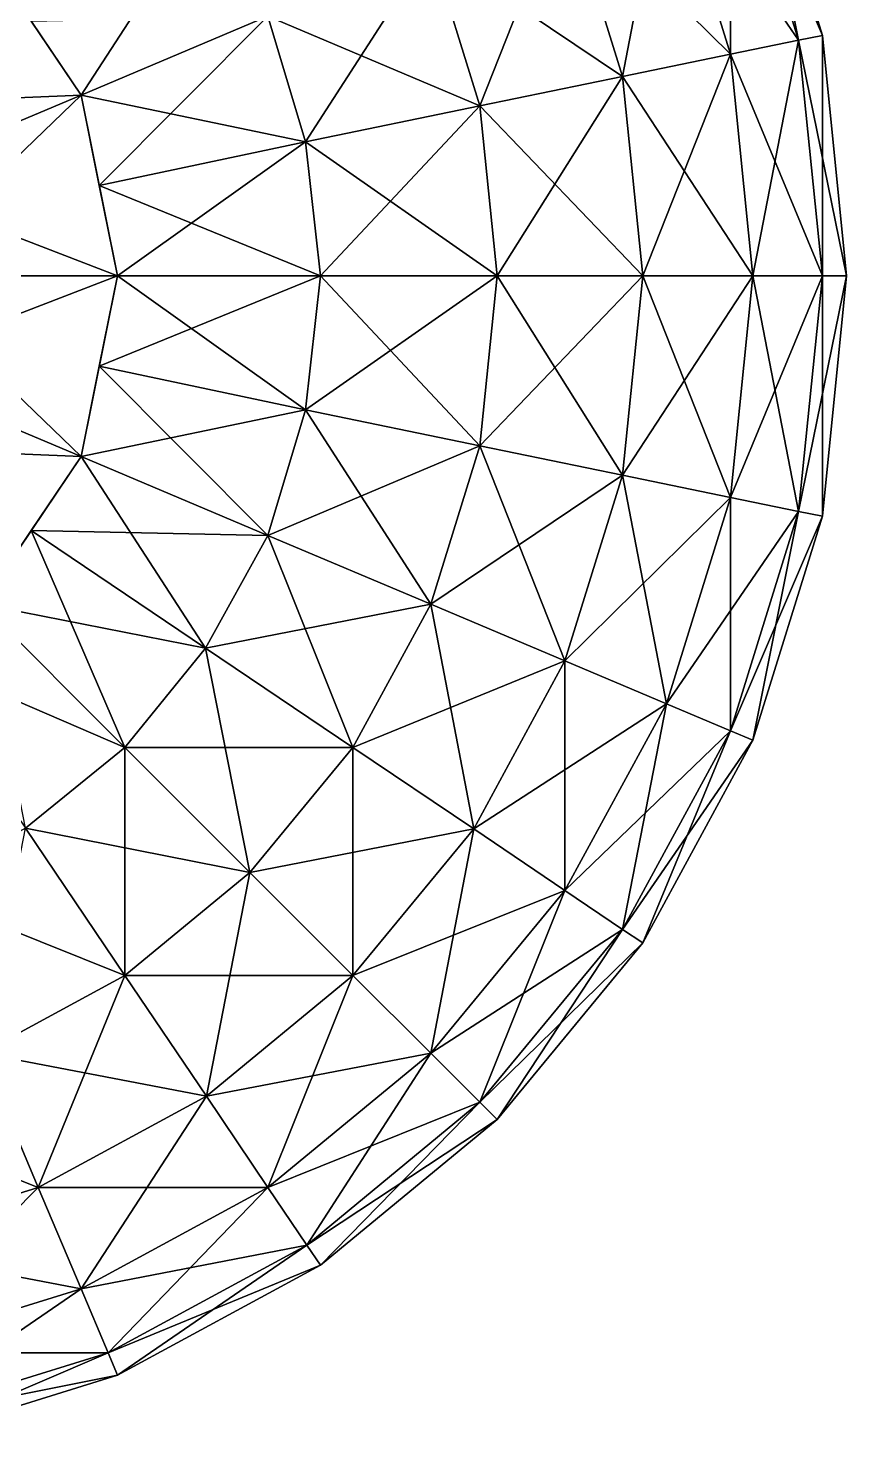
# Model space of a CAD drawing. Extents: x -43 to 15, y -51.4 to 6.6.
# Drawn here: x -4.86 to 15.03, y -50.83 to -16.39 of the extents above; entities that cross this region are included whole.
import ezdxf

# ---------------------------------------------------------------- set-up
doc = ezdxf.new("R2010")
doc.units = 0

msp = doc.modelspace()

# ---------------------------------------------------------------- linework, layer by layer
at = {"layer": 'Sph_re0', "color": 1}
for points in [[(10.65032, -11.99865, -19.69079), (12.208, -17.01708, -19.69079), (12.208, -11.34063, -25.13732)], [(12.208, -11.34063, -36.83251), (13.86444, -16.67633, -36.83251), (10.65032, -11.99865, -42.27893)], [(12.208, -11.34063, -25.13732), (13.86444, -16.67633, -25.13732), (12.7514, -11.11102, -30.98468)], [(12.7514, -11.11102, -30.98468), (14.44207, -16.55755, -30.98468), (12.208, -11.34063, -36.83251)], [(13.86444, -16.67633, -25.13732), (12.208, -11.34063, -25.13732), (12.208, -17.01708, -19.69079)], [(13.86444, -16.67633, -36.83251), (12.208, -11.34063, -36.83251), (14.44207, -16.55755, -30.98468)], [(14.44207, -16.55755, -30.98468), (12.7514, -11.11102, -30.98468), (13.86444, -16.67633, -25.13732)], [(8.1853, -13.03997, -14.7622), (9.58715, -17.55639, -14.7622), (10.65032, -11.99865, -19.69079)], [(10.65032, -11.99865, -42.27893), (12.208, -17.01708, -42.27893), (8.1853, -13.03997, -47.20782)], [(12.208, -17.01708, -19.69079), (10.65032, -11.99865, -19.69079), (9.58715, -17.55639, -14.7622)], [(12.208, -17.01708, -42.27893), (10.65032, -11.99865, -42.27893), (13.86444, -16.67633, -36.83251)], [(4.92083, -14.419, -10.46777), (6.11621, -18.2702, -10.46777), (8.1853, -13.03997, -14.7622)], [(8.1853, -13.03997, -47.20782), (9.58715, -17.55639, -47.20782), (4.92083, -14.419, -51.50177)], [(9.58715, -17.55639, -14.7622), (8.1853, -13.03997, -14.7622), (6.11621, -18.2702, -10.46777)], [(9.58715, -17.55639, -47.20782), (8.1853, -13.03997, -47.20782), (12.208, -17.01708, -42.27893)], [(-4.78765, -16.21398, -4.24969), (-3.57733, -18.00885, -4.24969), (-0.55303, -13.35034, -6.92498)], [(0.96392, -16.09063, -6.92498), (-0.55303, -13.35034, -6.92498), (-3.57733, -18.00885, -4.24969)], [(-5.99768, -14.419, -57.72003), (-3.57733, -18.00885, -57.72003), (-9.84906, -18.27038, -59.4107)], [(-3.57733, -18.00885, -4.24969), (-5.99768, -14.419, -4.24969), (-8.59594, -20.12908, -2.55902)], [(0.96392, -16.09063, -6.92498), (1.88232, -19.1455, -6.92498), (4.92083, -14.419, -10.46777)], [(4.92083, -14.419, -51.50177), (6.11621, -18.2702, -51.50177), (0.96392, -16.09063, -55.04498)], [(6.11621, -18.2702, -10.46777), (4.92083, -14.419, -10.46777), (1.88232, -19.1455, -6.92498)], [(6.11621, -18.2702, -51.50177), (4.92083, -14.419, -51.50177), (9.58715, -17.55639, -47.20782)], [(-3.57733, -18.00885, -57.72003), (-4.78765, -16.21398, -57.72003), (0.96392, -16.09063, -55.04498)], [(-3.57733, -18.00885, -4.24969), (-3.13372, -20.20703, -4.24969), (0.96392, -16.09063, -6.92498)], [(0.96392, -16.09063, -55.04498), (1.88232, -19.1455, -55.04498), (-3.57733, -18.00885, -57.72003)], [(1.88232, -19.1455, -6.92498), (0.96392, -16.09063, -6.92498), (-3.13372, -20.20703, -4.24969)], [(1.88232, -19.1455, -55.04498), (0.96392, -16.09063, -55.04498), (6.11621, -18.2702, -51.50177)], [(12.208, -17.01708, -19.69079), (12.7514, -22.4049, -19.69079), (13.86444, -16.67633, -25.13732)], [(13.86444, -16.67633, -36.83251), (14.44207, -22.4049, -36.83251), (12.208, -17.01708, -42.27893)], [(14.44207, -22.4049, -25.13732), (13.86444, -16.67633, -25.13732), (12.7514, -22.4049, -19.69079)], [(13.86444, -16.67633, -25.13732), (14.44207, -22.4049, -25.13732), (14.44207, -16.55755, -30.98468)], [(14.44207, -16.55755, -30.98468), (15.03167, -22.4049, -30.98468), (13.86444, -16.67633, -36.83251)], [(14.44207, -22.4049, -36.83251), (13.86444, -16.67633, -36.83251), (15.03167, -22.4049, -30.98468)], [(15.03167, -22.4049, -30.98468), (14.44207, -16.55755, -30.98468), (14.44207, -22.4049, -25.13732)], [(9.58715, -17.55639, -14.7622), (10.07611, -22.4049, -14.7622), (12.208, -17.01708, -19.69079)], [(12.208, -17.01708, -42.27893), (12.7514, -22.4049, -42.27893), (9.58715, -17.55639, -47.20782)], [(12.7514, -22.4049, -19.69079), (12.208, -17.01708, -19.69079), (10.07611, -22.4049, -14.7622)], [(12.7514, -22.4049, -42.27893), (12.208, -17.01708, -42.27893), (14.44207, -22.4049, -36.83251)], [(6.11621, -18.2702, -10.46777), (6.53332, -22.4049, -10.46777), (9.58715, -17.55639, -14.7622)], [(9.58715, -17.55639, -47.20782), (10.07611, -22.4049, -47.20782), (6.11621, -18.2702, -51.50177)], [(10.07611, -22.4049, -14.7622), (9.58715, -17.55639, -14.7622), (6.53332, -22.4049, -10.46777)], [(10.07611, -22.4049, -47.20782), (9.58715, -17.55639, -47.20782), (12.7514, -22.4049, -42.27893)], [(-8.59594, -20.12908, -59.4107), (-9.84906, -18.27038, -59.4107), (-3.57733, -18.00885, -57.72003)], [(-8.59594, -20.12908, -2.55902), (-8.13623, -22.4049, -2.55902), (-3.57733, -18.00885, -4.24969)], [(-3.57733, -18.00885, -57.72003), (-2.68969, -22.4049, -57.72003), (-8.59594, -20.12908, -59.4107)], [(-2.68969, -22.4049, -4.24969), (-3.57733, -18.00885, -4.24969), (-8.13623, -22.4049, -2.55902)], [(-3.13372, -20.20703, -57.72003), (-3.57733, -18.00885, -57.72003), (1.88232, -19.1455, -55.04498)], [(1.88232, -19.1455, -6.92498), (2.23889, -22.4049, -6.92498), (6.11621, -18.2702, -10.46777)], [(6.11621, -18.2702, -51.50177), (6.53332, -22.4049, -51.50177), (1.88232, -19.1455, -55.04498)], [(6.53332, -22.4049, -10.46777), (6.11621, -18.2702, -10.46777), (2.23889, -22.4049, -6.92498)], [(6.53332, -22.4049, -51.50177), (6.11621, -18.2702, -51.50177), (10.07611, -22.4049, -47.20782)], [(-3.13372, -20.20703, -4.24969), (-2.68969, -22.4049, -4.24969), (1.88232, -19.1455, -6.92498)], [(1.88232, -19.1455, -55.04498), (2.23889, -22.4049, -55.04498), (-3.13372, -20.20703, -57.72003)], [(2.23889, -22.4049, -6.92498), (1.88232, -19.1455, -6.92498), (-2.68969, -22.4049, -4.24969)], [(2.23889, -22.4049, -55.04498), (1.88232, -19.1455, -55.04498), (6.53332, -22.4049, -51.50177)], [(-8.13623, -22.4049, -59.4107), (-8.59594, -20.12908, -59.4107), (-2.68969, -22.4049, -57.72003)], [(-2.68969, -22.4049, -57.72003), (-3.13372, -20.20703, -57.72003), (2.23889, -22.4049, -55.04498)], [(-3.57733, -26.80145, -4.24969), (-2.68969, -22.4049, -4.24969), (-8.59594, -24.68133, -2.55902)], [(-8.13623, -22.4049, -2.55902), (-8.59594, -24.68133, -2.55902), (-2.68969, -22.4049, -4.24969)], [(-8.59594, -24.68133, -59.4107), (-8.13623, -22.4049, -59.4107), (-3.57733, -26.80145, -57.72003)], [(-2.68969, -22.4049, -57.72003), (-3.57733, -26.80145, -57.72003), (-8.13623, -22.4049, -59.4107)], [(1.88232, -25.66497, -6.92498), (2.23889, -22.4049, -6.92498), (-3.13372, -24.60327, -4.24969)], [(-2.68969, -22.4049, -4.24969), (-3.13372, -24.60327, -4.24969), (2.23889, -22.4049, -6.92498)], [(-3.13372, -24.60327, -57.72003), (-2.68969, -22.4049, -57.72003), (1.88232, -25.66497, -55.04498)], [(2.23889, -22.4049, -55.04498), (1.88232, -25.66497, -55.04498), (-2.68969, -22.4049, -57.72003)], [(6.11621, -26.5401, -10.46777), (6.53332, -22.4049, -10.46777), (1.88232, -25.66497, -6.92498)], [(2.23889, -22.4049, -6.92498), (1.88232, -25.66497, -6.92498), (6.53332, -22.4049, -10.46777)], [(1.88232, -25.66497, -55.04498), (2.23889, -22.4049, -55.04498), (6.11621, -26.5401, -51.50177)], [(6.53332, -22.4049, -51.50177), (6.11621, -26.5401, -51.50177), (2.23889, -22.4049, -55.04498)], [(9.58715, -27.25427, -14.7622), (10.07611, -22.4049, -14.7622), (6.11621, -26.5401, -10.46777)], [(6.53332, -22.4049, -10.46777), (6.11621, -26.5401, -10.46777), (10.07611, -22.4049, -14.7622)], [(6.11621, -26.5401, -51.50177), (6.53332, -22.4049, -51.50177), (9.58715, -27.25427, -47.20782)], [(10.07611, -22.4049, -47.20782), (9.58715, -27.25427, -47.20782), (6.53332, -22.4049, -51.50177)], [(12.208, -27.79333, -19.69079), (12.7514, -22.4049, -19.69079), (9.58715, -27.25427, -14.7622)], [(10.07611, -22.4049, -14.7622), (9.58715, -27.25427, -14.7622), (12.7514, -22.4049, -19.69079)], [(9.58715, -27.25427, -47.20782), (10.07611, -22.4049, -47.20782), (12.208, -27.79333, -42.27893)], [(12.7514, -22.4049, -42.27893), (12.208, -27.79333, -42.27893), (10.07611, -22.4049, -47.20782)], [(13.86444, -28.13409, -25.13732), (14.44207, -22.4049, -25.13732), (12.208, -27.79333, -19.69079)], [(12.7514, -22.4049, -19.69079), (12.208, -27.79333, -19.69079), (14.44207, -22.4049, -25.13732)], [(12.208, -27.79333, -42.27893), (12.7514, -22.4049, -42.27893), (13.86444, -28.13397, -36.83251)], [(14.44207, -22.4049, -36.83251), (13.86444, -28.13397, -36.83251), (12.7514, -22.4049, -42.27893)], [(14.44207, -28.25274, -30.98468), (15.03167, -22.4049, -30.98468), (13.86444, -28.13409, -25.13732)], [(14.44207, -22.4049, -25.13732), (13.86444, -28.13409, -25.13732), (15.03167, -22.4049, -30.98468)], [(13.86444, -28.13397, -36.83251), (14.44207, -22.4049, -36.83251), (14.44207, -28.25274, -30.98468)], [(15.03167, -22.4049, -30.98468), (14.44207, -28.25274, -30.98468), (14.44207, -22.4049, -36.83251)], [(-8.59594, -24.68133, -2.55902), (-9.84906, -26.5401, -2.55902), (-3.57733, -26.80145, -4.24969)], [(-3.57733, -26.80145, -57.72003), (-5.99768, -30.39135, -57.72003), (-8.59594, -24.68133, -59.4107)], [(-3.13372, -24.60327, -4.24969), (-3.57733, -26.80145, -4.24969), (1.88232, -25.66497, -6.92498)], [(-3.57733, -26.80145, -57.72003), (-3.13372, -24.60327, -57.72003), (0.96392, -28.71997, -55.04498)], [(1.88232, -25.66497, -55.04498), (0.96392, -28.71997, -55.04498), (-3.13372, -24.60327, -57.72003)], [(0.96392, -28.71997, -6.92498), (1.88232, -25.66497, -6.92498), (-3.57733, -26.80145, -4.24969)], [(1.88232, -25.66497, -6.92498), (0.96392, -28.71997, -6.92498), (6.11621, -26.5401, -10.46777)], [(0.96392, -28.71997, -55.04498), (1.88232, -25.66497, -55.04498), (4.92083, -30.39135, -51.50177)], [(6.11621, -26.5401, -51.50177), (4.92083, -30.39135, -51.50177), (1.88232, -25.66497, -55.04498)], [(-5.99768, -30.39135, -4.24969), (-3.57733, -26.80145, -4.24969), (-9.84906, -26.5401, -2.55902)], [(-3.57733, -26.80145, -4.24969), (-4.78765, -28.59649, -4.24969), (0.96392, -28.71997, -6.92498)], [(-4.78765, -28.59649, -57.72003), (-3.57733, -26.80145, -57.72003), (-0.55303, -31.46026, -55.04498)], [(0.96392, -28.71997, -55.04498), (-0.55303, -31.46026, -55.04498), (-3.57733, -26.80145, -57.72003)], [(4.92083, -30.39135, -10.46777), (6.11621, -26.5401, -10.46777), (0.96392, -28.71997, -6.92498)], [(6.11621, -26.5401, -10.46777), (4.92083, -30.39135, -10.46777), (9.58715, -27.25427, -14.7622)], [(4.92083, -30.39135, -51.50177), (6.11621, -26.5401, -51.50177), (8.1853, -31.77062, -47.20782)], [(9.58715, -27.25427, -47.20782), (8.1853, -31.77062, -47.20782), (6.11621, -26.5401, -51.50177)], [(8.1853, -31.77062, -14.7622), (9.58715, -27.25427, -14.7622), (4.92083, -30.39135, -10.46777)], [(9.58715, -27.25427, -14.7622), (8.1853, -31.77062, -14.7622), (12.208, -27.79333, -19.69079)], [(8.1853, -31.77062, -47.20782), (9.58715, -27.25427, -47.20782), (10.65032, -32.81176, -42.27893)], [(12.208, -27.79333, -42.27893), (10.65032, -32.81176, -42.27893), (9.58715, -27.25427, -47.20782)], [(10.65032, -32.81176, -19.69079), (12.208, -27.79333, -19.69079), (8.1853, -31.77062, -14.7622)], [(12.208, -27.79333, -19.69079), (10.65032, -32.81176, -19.69079), (13.86444, -28.13409, -25.13732)], [(10.65032, -32.81176, -42.27893), (12.208, -27.79333, -42.27893), (12.208, -33.46984, -36.83251)], [(13.86444, -28.13397, -36.83251), (12.208, -33.46984, -36.83251), (12.208, -27.79333, -42.27893)], [(12.208, -33.46984, -25.13732), (13.86444, -28.13409, -25.13732), (10.65032, -32.81176, -19.69079)], [(12.208, -33.46984, -36.83251), (13.86444, -28.13397, -36.83251), (12.7514, -33.69915, -30.98468)], [(13.86444, -28.13409, -25.13732), (12.208, -33.46984, -25.13732), (14.44207, -28.25274, -30.98468)], [(14.44207, -28.25274, -30.98468), (12.7514, -33.69915, -30.98468), (13.86444, -28.13397, -36.83251)], [(12.7514, -33.69915, -30.98468), (14.44207, -28.25274, -30.98468), (12.208, -33.46984, -25.13732)], [(-4.78765, -28.59649, -4.24969), (-5.99768, -30.39135, -4.24969), (-0.55303, -31.46026, -6.92498)], [(-5.99768, -30.39135, -57.72003), (-4.78765, -28.59649, -57.72003), (-2.51269, -33.87658, -55.04498)], [(-0.55303, -31.46026, -6.92498), (0.96392, -28.71997, -6.92498), (-4.78765, -28.59649, -4.24969)], [(-0.55303, -31.46026, -55.04498), (-2.51269, -33.87658, -55.04498), (-4.78765, -28.59649, -57.72003)], [(0.96392, -28.71997, -6.92498), (-0.55303, -31.46026, -6.92498), (4.92083, -30.39135, -10.46777)], [(-0.55303, -31.46026, -55.04498), (0.96392, -28.71997, -55.04498), (3.02905, -33.87658, -51.50177)], [(4.92083, -30.39135, -51.50177), (3.02905, -33.87658, -51.50177), (0.96392, -28.71997, -55.04498)], [(-5.99768, -30.39135, -4.24969), (-7.79266, -31.6018, -4.24969), (-2.51269, -33.87658, -6.92498)], [(-2.51269, -33.87658, -6.92498), (-0.55303, -31.46026, -6.92498), (-5.99768, -30.39135, -4.24969)], [(-2.51269, -33.87658, -55.04498), (-4.92901, -35.83642, -55.04498), (-5.99768, -30.39135, -57.72003)], [(3.02905, -33.87658, -10.46777), (4.92083, -30.39135, -10.46777), (-0.55303, -31.46026, -6.92498)], [(4.92083, -30.39135, -10.46777), (3.02905, -33.87658, -10.46777), (8.1853, -31.77062, -14.7622)], [(3.02905, -33.87658, -51.50177), (4.92083, -30.39135, -51.50177), (5.96685, -35.85766, -47.20782)], [(8.1853, -31.77062, -47.20782), (5.96685, -35.85766, -47.20782), (4.92083, -30.39135, -51.50177)], [(-4.92901, -35.83642, -6.92498), (-2.51269, -33.87658, -6.92498), (-7.79266, -31.6018, -4.24969)], [(-0.55303, -31.46026, -6.92498), (-2.51269, -33.87658, -6.92498), (3.02905, -33.87658, -10.46777)], [(-2.51269, -33.87658, -55.04498), (-0.55303, -31.46026, -55.04498), (0.52404, -36.91284, -51.50177)], [(3.02905, -33.87658, -51.50177), (0.52404, -36.91284, -51.50177), (-0.55303, -31.46026, -55.04498)], [(5.96685, -35.85766, -14.7622), (8.1853, -31.77062, -14.7622), (3.02905, -33.87658, -10.46777)], [(8.1853, -31.77062, -14.7622), (5.96685, -35.85766, -14.7622), (10.65032, -32.81176, -19.69079)], [(5.96685, -35.85766, -47.20782), (8.1853, -31.77062, -47.20782), (8.1853, -37.35321, -42.27893)], [(10.65032, -32.81176, -42.27893), (8.1853, -37.35321, -42.27893), (8.1853, -31.77062, -47.20782)], [(8.1853, -37.35321, -19.69079), (10.65032, -32.81176, -19.69079), (5.96685, -35.85766, -14.7622)], [(10.65032, -32.81176, -19.69079), (8.1853, -37.35321, -19.69079), (12.208, -33.46984, -25.13732)], [(8.1853, -37.35321, -42.27893), (10.65032, -32.81176, -42.27893), (9.58715, -38.29846, -36.83251)], [(12.208, -33.46984, -36.83251), (9.58715, -38.29846, -36.83251), (10.65032, -32.81176, -42.27893)], [(9.58715, -38.29846, -25.13732), (12.208, -33.46984, -25.13732), (8.1853, -37.35321, -19.69079)], [(12.208, -33.46984, -25.13732), (9.58715, -38.29846, -25.13732), (12.7514, -33.69915, -30.98468)], [(9.58715, -38.29846, -36.83251), (12.208, -33.46984, -36.83251), (10.07611, -38.62805, -30.98468)], [(10.07611, -38.62805, -30.98468), (12.7514, -33.69915, -30.98468), (9.58715, -38.29846, -25.13732)], [(12.7514, -33.69915, -30.98468), (10.07611, -38.62805, -30.98468), (12.208, -33.46984, -36.83251)], [(-2.51269, -33.87658, -6.92498), (-4.92901, -35.83642, -6.92498), (0.52404, -36.91284, -10.46777)], [(-4.92901, -35.83642, -55.04498), (-2.51269, -33.87658, -55.04498), (-2.51257, -39.41833, -51.50177)], [(0.52404, -36.91284, -10.46777), (3.02905, -33.87658, -10.46777), (-2.51269, -33.87658, -6.92498)], [(0.52404, -36.91284, -51.50177), (-2.51257, -39.41833, -51.50177), (-2.51269, -33.87658, -55.04498)], [(3.02905, -33.87658, -10.46777), (0.52404, -36.91284, -10.46777), (5.96685, -35.85766, -14.7622)], [(0.52404, -36.91284, -51.50177), (3.02905, -33.87658, -51.50177), (3.02905, -39.41833, -47.20782)], [(5.96685, -35.85766, -47.20782), (3.02905, -39.41833, -47.20782), (3.02905, -33.87658, -51.50177)], [(-4.92901, -35.83642, -6.92498), (-7.66931, -37.35321, -6.92498), (-2.51257, -39.41833, -10.46777)], [(-2.51257, -39.41833, -51.50177), (-5.99768, -41.30981, -51.50177), (-4.92901, -35.83642, -55.04498)], [(-2.51257, -39.41833, -10.46777), (0.52404, -36.91284, -10.46777), (-4.92901, -35.83642, -6.92498)], [(3.02905, -39.41833, -14.7622), (5.96685, -35.85766, -14.7622), (0.52404, -36.91284, -10.46777)], [(5.96685, -35.85766, -14.7622), (3.02905, -39.41833, -14.7622), (8.1853, -37.35321, -19.69079)], [(3.02905, -39.41833, -47.20782), (5.96685, -35.85766, -47.20782), (4.92083, -41.30981, -42.27893)], [(8.1853, -37.35321, -42.27893), (4.92083, -41.30981, -42.27893), (5.96685, -35.85766, -47.20782)], [(0.52404, -36.91284, -10.46777), (-2.51257, -39.41833, -10.46777), (3.02905, -39.41833, -14.7622)], [(-2.51257, -39.41833, -51.50177), (0.52404, -36.91284, -51.50177), (-0.53192, -42.35644, -47.20782)], [(3.02905, -39.41833, -47.20782), (-0.53192, -42.35644, -47.20782), (0.52404, -36.91284, -51.50177)], [(-5.99768, -41.30981, -10.46777), (-2.51257, -39.41833, -10.46777), (-7.66931, -37.35321, -6.92498)], [(4.92083, -41.30981, -19.69079), (8.1853, -37.35321, -19.69079), (3.02905, -39.41833, -14.7622)], [(8.1853, -37.35321, -19.69079), (4.92083, -41.30981, -19.69079), (9.58715, -38.29846, -25.13732)], [(4.92083, -41.30981, -42.27893), (8.1853, -37.35321, -42.27893), (6.11621, -42.50524, -36.83251)], [(9.58715, -38.29846, -36.83251), (6.11621, -42.50524, -36.83251), (8.1853, -37.35321, -42.27893)], [(6.11621, -42.50524, -25.13732), (9.58715, -38.29846, -25.13732), (4.92083, -41.30981, -19.69079)], [(9.58715, -38.29846, -25.13732), (6.11621, -42.50524, -25.13732), (10.07611, -38.62805, -30.98468)], [(6.11621, -42.50524, -36.83251), (9.58715, -38.29846, -36.83251), (6.53332, -42.92199, -30.98468)], [(10.07611, -38.62805, -30.98468), (6.53332, -42.92199, -30.98468), (9.58715, -38.29846, -36.83251)], [(6.53332, -42.92199, -30.98468), (10.07611, -38.62805, -30.98468), (6.11621, -42.50524, -25.13732)], [(-2.51257, -39.41833, -10.46777), (-5.99768, -41.30981, -10.46777), (-0.53192, -42.35644, -14.7622)], [(-5.99768, -41.30981, -51.50177), (-2.51257, -39.41833, -51.50177), (-4.61865, -44.57458, -47.20782)], [(-0.53192, -42.35644, -47.20782), (-4.61865, -44.57458, -47.20782), (-2.51257, -39.41833, -51.50177)], [(-0.53192, -42.35644, -14.7622), (3.02905, -39.41833, -14.7622), (-2.51257, -39.41833, -10.46777)], [(3.02905, -39.41833, -14.7622), (-0.53192, -42.35644, -14.7622), (4.92083, -41.30981, -19.69079)], [(-0.53192, -42.35644, -47.20782), (3.02905, -39.41833, -47.20782), (0.96392, -44.57458, -42.27893)], [(4.92083, -41.30981, -42.27893), (0.96392, -44.57458, -42.27893), (3.02905, -39.41833, -47.20782)], [(-5.99768, -41.30981, -10.46777), (-9.84887, -42.50524, -10.46777), (-4.61865, -44.57458, -14.7622)], [(-4.61865, -44.57458, -47.20782), (-9.13507, -45.97656, -47.20782), (-5.99768, -41.30981, -51.50177)], [(-4.61865, -44.57458, -14.7622), (-0.53192, -42.35644, -14.7622), (-5.99768, -41.30981, -10.46777)], [(0.96392, -44.57458, -19.69079), (4.92083, -41.30981, -19.69079), (-0.53192, -42.35644, -14.7622)], [(4.92083, -41.30981, -19.69079), (0.96392, -44.57458, -19.69079), (6.11621, -42.50524, -25.13732)], [(0.96392, -44.57458, -42.27893), (4.92083, -41.30981, -42.27893), (1.90917, -45.97644, -36.83251)], [(6.11621, -42.50524, -36.83251), (1.90917, -45.97644, -36.83251), (4.92083, -41.30981, -42.27893)], [(-0.53192, -42.35644, -14.7622), (-4.61865, -44.57458, -14.7622), (0.96392, -44.57458, -19.69079)], [(-4.61865, -44.57458, -47.20782), (-0.53192, -42.35644, -47.20782), (-3.57733, -47.03942, -42.27893)], [(0.96392, -44.57458, -42.27893), (-3.57733, -47.03942, -42.27893), (-0.53192, -42.35644, -47.20782)], [(-9.13507, -45.97656, -14.7622), (-4.61865, -44.57458, -14.7622), (-9.84887, -42.50524, -10.46777)], [(1.90917, -45.97644, -25.13732), (6.11621, -42.50524, -25.13732), (0.96392, -44.57458, -19.69079)], [(6.11621, -42.50524, -25.13732), (1.90917, -45.97644, -25.13732), (6.53332, -42.92199, -30.98468)], [(1.90917, -45.97644, -36.83251), (6.11621, -42.50524, -36.83251), (2.23889, -46.4652, -30.98468)], [(6.53332, -42.92199, -30.98468), (2.23889, -46.4652, -30.98468), (6.11621, -42.50524, -36.83251)], [(2.23889, -46.4652, -30.98468), (6.53332, -42.92199, -30.98468), (1.90917, -45.97644, -25.13732)], [(-4.61865, -44.57458, -14.7622), (-9.13507, -45.97656, -14.7622), (-3.57733, -47.03942, -19.69079)], [(-9.13507, -45.97656, -47.20782), (-4.61865, -44.57458, -47.20782), (-8.59576, -48.59716, -42.27893)], [(-3.57733, -47.03942, -42.27893), (-8.59576, -48.59716, -42.27893), (-4.61865, -44.57458, -47.20782)], [(-3.57733, -47.03942, -19.69079), (0.96392, -44.57458, -19.69079), (-4.61865, -44.57458, -14.7622)], [(0.96392, -44.57458, -19.69079), (-3.57733, -47.03942, -19.69079), (1.90917, -45.97644, -25.13732)], [(-3.57733, -47.03942, -42.27893), (0.96392, -44.57458, -42.27893), (-2.91931, -48.59716, -36.83251)], [(1.90917, -45.97644, -36.83251), (-2.91931, -48.59716, -36.83251), (0.96392, -44.57458, -42.27893)], [(-8.59576, -48.59716, -19.69079), (-3.57733, -47.03942, -19.69079), (-9.13507, -45.97656, -14.7622)], [(-2.91931, -48.59716, -25.13732), (1.90917, -45.97644, -25.13732), (-3.57733, -47.03942, -19.69079)], [(1.90917, -45.97644, -25.13732), (-2.91931, -48.59716, -25.13732), (2.23889, -46.4652, -30.98468)], [(-2.91931, -48.59716, -36.83251), (1.90917, -45.97644, -36.83251), (-2.68969, -49.14025, -30.98468)], [(2.23889, -46.4652, -30.98468), (-2.68969, -49.14025, -30.98468), (1.90917, -45.97644, -36.83251)], [(-2.68969, -49.14025, -30.98468), (2.23889, -46.4652, -30.98468), (-2.91931, -48.59716, -25.13732)], [(-3.57733, -47.03942, -19.69079), (-8.59576, -48.59716, -19.69079), (-2.91931, -48.59716, -25.13732)], [(-8.59576, -48.59716, -42.27893), (-3.57733, -47.03942, -42.27893), (-8.255, -50.2536, -36.83251)], [(-2.91931, -48.59716, -36.83251), (-8.255, -50.2536, -36.83251), (-3.57733, -47.03942, -42.27893)], [(-8.255, -50.2536, -25.13732), (-2.91931, -48.59716, -25.13732), (-8.59576, -48.59716, -19.69079)], [(-2.91931, -48.59716, -25.13732), (-8.255, -50.2536, -25.13732), (-2.68969, -49.14025, -30.98468)], [(-8.255, -50.2536, -36.83251), (-2.91931, -48.59716, -36.83251), (-8.13623, -50.83093, -30.98468)], [(-2.68969, -49.14025, -30.98468), (-8.13623, -50.83093, -30.98468), (-2.91931, -48.59716, -36.83251)], [(-8.13623, -50.83093, -30.98468), (-2.68969, -49.14025, -30.98468), (-8.255, -50.2536, -25.13732)]]:
    msp.add_3dface(points, dxfattribs=at)

doc.saveas('drawing.dxf')
